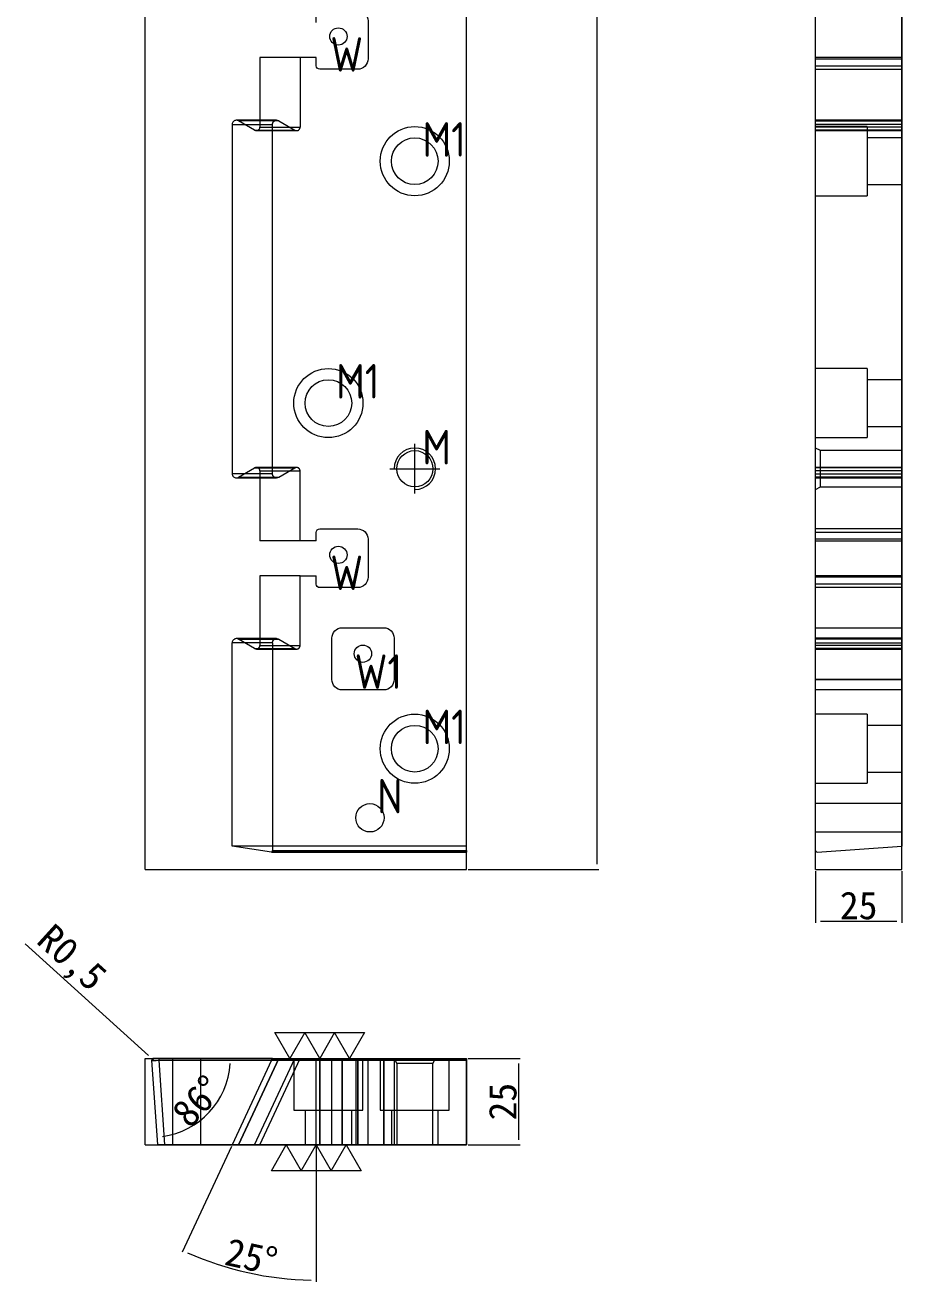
# Model space of a CAD drawing. Header units: millimetres. Extents: x 11371 to 12322, y 44912 to 45607.
# Drawn here: x 11370.8 to 11624.5, y 44912.4 to 45276.1 of the extents above; entities that cross this region are included whole.
import ezdxf

# ---------------------------------------------------------------- set-up
doc = ezdxf.new("R2010")
doc.units = ezdxf.units.MM
doc.linetypes.add('CENTER', pattern=[0])
doc.linetypes.add('DASHED', pattern=[0])
doc.layers.add('DIE', color=7, linetype='Continuous', true_color=0xffffff)
doc.layers.add('dim', color=4, linetype='Continuous')
doc.styles.add('_PUG_ERP', font='txt')
doc.styles.add('gbenor', font='gbenor.shx', dxfattribs={"bigfont": 'gbcbig'})
doc.dimstyles.new('_PUG_ERP', dxfattribs={"dimtxt": 8, "dimasz": 1.5, "dimexe": 0.5, "dimexo": 0.5, "dimgap": 0.5, "dimtad": 1, "dimtxsty": '_PUG_ERP', "dimblk": 'CLOSEDBLANK', "dimcen": 0, "dimclrd": 4, "dimclre": 4, "dimclrt": 3, "dimazin": 3, "dimtfac": 1, "dimtmove": 0, "dimatfit": 3, "dimldrblk": 'CLOSEDBLANK', "dimlwd": 9, "dimlwe": 9})

# ---------------------------------------------------------------- blocks, each defined once
blk = doc.blocks.new('*D1266')
at = {"layer": 'Defpoints', "color": 0}
for p in [(11498.54, 44977.08), (11498.54, 44952.08), (11513.54, 44952.08)]:
    blk.add_point(p, dxfattribs=at)
at = {"layer": 'dim', "color": 4, "lineweight": 9}
for p, q in [((11499.04, 44977.08), (11514.04, 44977.08)), ((11513.54, 44975.58), (11513.54, 44953.58)), ((11499.04, 44952.08), (11514.04, 44952.08))]:
    blk.add_line(p, q, dxfattribs=at)
at = {"layer": 'dim', "color": 3, "lineweight": 18, "insert": (11509.04, 44964.58), "char_height": 8, "attachment_point": 5, "rotation": 90, "style": '_PUG_ERP'}
blk.add_mtext('25', dxfattribs=at)
blk = doc.blocks.new('_ClosedBlank')
blk = doc.blocks.new('*D1267')
at = {"layer": 'Defpoints', "color": 0}
for p in [(11599.5, 45031.8), (11624.5, 45031.8), (11624.5, 45016.8)]:
    blk.add_point(p, dxfattribs=at)
at = {"layer": 'dim', "color": 4, "lineweight": 9}
for p, q in [((11599.5, 45031.3), (11599.5, 45016.3)), ((11624.5, 45031.3), (11624.5, 45016.3)), ((11601, 45016.8), (11623, 45016.8))]:
    blk.add_line(p, q, dxfattribs=at)
at = {"layer": 'dim', "color": 3, "lineweight": 18, "insert": (11612, 45021.3), "char_height": 8, "attachment_point": 5, "style": '_PUG_ERP'}
blk.add_mtext('25', dxfattribs=at)
blk = doc.blocks.new('*D1269')
at = {"layer": 'Defpoints', "color": 0}
for p in [(11498.54, 45552.8), (11498.54, 45031.8), (11536.28, 45031.8)]:
    blk.add_point(p, dxfattribs=at)
at = {"layer": 'dim', "color": 4, "lineweight": 9}
for p, q in [((11499.04, 45552.8), (11536.78, 45552.8)), ((11536.28, 45551.3), (11536.28, 45033.3)), ((11499.04, 45031.8), (11536.78, 45031.8))]:
    blk.add_line(p, q, dxfattribs=at)
at = {"layer": 'dim', "color": 3, "lineweight": 18, "insert": (11531.78, 45292.3), "char_height": 8, "attachment_point": 5, "rotation": 90, "style": '_PUG_ERP'}
blk.add_mtext('521', dxfattribs=at)
blk = doc.blocks.new('*D1270')
at = {"layer": 'Defpoints', "color": 0}
for p in [(11407.46, 44976.54), (11407.96, 44977.08), (11442.37, 44977.08), (11419.73, 44957.89), (11409.17, 44952.08)]:
    blk.add_point(p, dxfattribs=at)
at = {"layer": 'dim', "color": 4, "lineweight": 9}
blk.add_arc((11407.42, 44977.08), 22.8, 277.7706, 356.2294, dxfattribs=at)
at = {"layer": 'dim', "color": 3, "lineweight": 18, "insert": (11420.66, 44964.73), "char_height": 8, "attachment_point": 5, "rotation": 47, "style": '_PUG_ERP'}
blk.add_mtext('86%%d', dxfattribs=at)
blk = doc.blocks.new('*D1271')
at = {"layer": 'Defpoints', "color": 0}
for p in [(11407.59, 44976.92), (11407.96, 44976.58)]:
    blk.add_point(p, dxfattribs=at)
at = {"layer": 'dim', "color": 4, "lineweight": 9}
for p, q in [((11406.47, 44977.92), (11370.8, 45010.23)), ((11407.96, 44976.58), (11407.59, 44976.92))]:
    blk.add_line(p, q, dxfattribs=at)
at = {"layer": 'dim', "color": 3, "lineweight": 18, "insert": (11383.74, 45005.61), "char_height": 8, "attachment_point": 5, "rotation": 317.8325, "style": '_PUG_ERP'}
blk.add_mtext('R0,5', dxfattribs=at)
blk = doc.blocks.new('*D1272')
at = {"layer": 'Defpoints', "color": 0}
for p in [(11442.12, 44976.54), (11455.03, 44977.08), (11430.71, 44952.08), (11455.03, 44952.08), (11428.85, 44916.77)]:
    blk.add_point(p, dxfattribs=at)
at = {"layer": 'dim', "color": 4, "lineweight": 9}
for p, q in [((11430.5, 44951.63), (11416.24, 44921.04)), ((11455.03, 44951.58), (11455.03, 44912.43))]:
    blk.add_line(p, q, dxfattribs=at)
blk.add_arc((11455.03, 45004.24), 91.3, 245.9413, 269.0587, dxfattribs=at)
at = {"layer": 'dim', "color": 3, "lineweight": 18, "insert": (11436.29, 44919.68), "char_height": 8, "attachment_point": 5, "rotation": 347.5, "style": '_PUG_ERP'}
blk.add_mtext('25%%d', dxfattribs=at)

msp = doc.modelspace()

# ---------------------------------------------------------------- linework, layer by layer
at = {"layer": 'DIE', "color": 11, "linetype": 'Continuous', "lineweight": 18}
for p, q in [((11498.544, 45037.304), (11498.544, 45546.333)), ((11599.5, 45037.304), (11599.5, 45546.333)), ((11624.5, 45545.121), (11624.5, 45038.516)), ((11450.371, 45266.768), (11438.713, 45266.768)), ((11438.713, 45266.768), (11438.713, 45248.559)), ((11455.034, 45266.768), (11450.371, 45266.768)), ((11450.371, 45266.768), (11450.371, 45246.55)), ((11430.713, 45247.359), (11430.713, 45146.278)), ((11443.571, 45248.559), (11431.913, 45248.559)), ((11442.371, 45146.278), (11442.371, 45247.359)), ((11444.171, 45248.398), (11448.871, 45245.684)), ((11444.171, 45145.239), (11448.871, 45147.952)), ((11431.913, 45145.078), (11443.571, 45145.078)), ((11438.713, 45145.078), (11438.713, 45126.868)), ((11450.371, 45126.868), (11450.371, 45147.086)), ((11450.371, 45126.868), (11438.713, 45126.868)), ((11455.034, 45126.868), (11450.371, 45126.868)), ((11438.713, 45116.768), (11438.713, 45098.559)), ((11450.371, 45116.768), (11438.713, 45116.768)), ((11450.371, 45116.768), (11455.034, 45116.768)), ((11450.371, 45096.55), (11450.371, 45116.768)), ((11430.713, 45038.516), (11430.713, 45097.359)), ((11443.571, 45098.559), (11431.913, 45098.559)), ((11442.371, 45097.359), (11442.371, 45037.304)), ((11444.171, 45098.398), (11448.871, 45095.684)), ((11442.122, 45036.805), (11430.713, 45038.516)), ((11600.035, 45036.805), (11624.5, 45038.516)), ((11442.138, 45036.804), (11498.544, 45036.804)), ((11498.544, 45037.304), (11498.544, 45036.804)), ((11409.169, 44952.08), (11407.458, 44976.545)), ((11442.371, 44977.08), (11407.957, 44977.08)), ((11442.122, 44976.545), (11430.713, 44952.08)), ((11442.122, 44976.545), (11442.371, 44977.08)), ((11442.371, 44977.08), (11498.544, 44977.08)), ((11498.544, 44977.08), (11498.544, 44976.545)), ((11498.544, 44976.545), (11498.544, 44952.08)), ((11430.713, 44952.08), (11409.169, 44952.08)), ((11498.544, 44952.08), (11430.713, 44952.08))]:
    msp.add_line(p, q, dxfattribs=at)
at = {"layer": 'DIE', "color": 11, "linetype": 'DASHED', "lineweight": 13, "ltscale": 0.505019}
for p, q in [((11624.5, 45266.768), (11599.5, 45266.768)), ((11599.5, 45263.318), (11624.5, 45263.318)), ((11437.213, 45245.684), (11432.513, 45248.398)), ((11438.713, 45248.559), (11438.713, 45246.55)), ((11624.5, 45248.559), (11599.5, 45248.559)), ((11437.713, 45245.55), (11449.371, 45245.55)), ((11599.5, 45245.55), (11624.5, 45245.55)), ((11432.513, 45145.239), (11437.213, 45147.952)), ((11449.371, 45148.086), (11437.713, 45148.086)), ((11624.5, 45148.086), (11599.5, 45148.086)), ((11438.713, 45147.086), (11438.713, 45145.078)), ((11599.5, 45145.078), (11624.5, 45145.078)), ((11599.5, 45126.868), (11624.5, 45126.868)), ((11624.5, 45116.768), (11599.5, 45116.768)), ((11624.5, 45113.318), (11599.5, 45113.318)), ((11437.213, 45095.684), (11432.513, 45098.398)), ((11438.713, 45098.559), (11438.713, 45096.55)), ((11624.5, 45098.559), (11599.5, 45098.559)), ((11437.713, 45095.55), (11449.371, 45095.55)), ((11599.5, 45095.55), (11624.5, 45095.55)), ((11624.5, 45083.718), (11599.5, 45083.718)), ((11498.544, 45038.516), (11430.713, 45038.516)), ((11438.713, 44952.08), (11450.371, 44977.08)), ((11455.034, 44952.08), (11455.034, 44977.08)), ((11459.571, 44952.08), (11459.571, 44977.08)), ((11470.034, 44952.08), (11470.034, 44977.08)), ((11477.571, 44977.08), (11477.571, 44952.08))]:
    msp.add_line(p, q, dxfattribs=at)
at = {"layer": 'DIE', "color": 155, "linetype": 'DASHED', "lineweight": 13, "ltscale": 0.505019}
for p, q in [((11599.5, 45266.318), (11624.5, 45266.318)), ((11599.5, 45264.318), (11624.5, 45264.318)), ((11444.171, 45248.398), (11432.513, 45248.398)), ((11437.213, 45245.684), (11448.871, 45245.684)), ((11438.713, 45246.55), (11447.371, 45246.55)), ((11599.5, 45248.398), (11624.5, 45248.398)), ((11624.5, 45247.359), (11599.5, 45247.359)), ((11624.5, 45246.55), (11599.5, 45246.55)), ((11624.5, 45245.684), (11599.5, 45245.684)), ((11437.213, 45147.952), (11448.871, 45147.952)), ((11624.5, 45147.952), (11599.5, 45147.952)), ((11432.513, 45145.239), (11444.171, 45145.239)), ((11438.713, 45147.086), (11447.371, 45147.086)), ((11624.5, 45147.086), (11599.5, 45147.086)), ((11599.5, 45146.278), (11624.5, 45146.278)), ((11624.5, 45145.239), (11599.5, 45145.239)), ((11624.5, 45129.318), (11599.5, 45129.318)), ((11624.5, 45127.318), (11599.5, 45127.318)), ((11624.5, 45116.318), (11599.5, 45116.318)), ((11624.5, 45114.318), (11599.5, 45114.318)), ((11432.513, 45098.398), (11444.171, 45098.398)), ((11438.713, 45096.55), (11447.371, 45096.55)), ((11599.5, 45098.718), (11624.5, 45098.718)), ((11624.5, 45098.718), (11599.5, 45098.718)), ((11624.5, 45098.398), (11599.5, 45098.398)), ((11599.5, 45097.359), (11624.5, 45097.359)), ((11624.5, 45096.55), (11599.5, 45096.55)), ((11437.213, 45095.684), (11448.871, 45095.684)), ((11624.5, 45095.684), (11599.5, 45095.684)), ((11624.5, 45086.718), (11599.5, 45086.718)), ((11599.5, 45086.718), (11624.5, 45086.718)), ((11498.544, 45036.805), (11442.122, 45036.805)), ((11409.553, 44976.545), (11409.553, 44977.08)), ((11409.553, 44976.545), (11498.544, 44976.545)), ((11411.264, 44952.08), (11409.553, 44976.545)), ((11432.513, 44952.08), (11444.171, 44977.08)), ((11432.513, 44952.08), (11444.171, 44977.08)), ((11432.513, 44952.08), (11444.171, 44977.08)), ((11444.171, 44977.08), (11432.513, 44952.08)), ((11432.513, 44952.08), (11444.171, 44977.08)), ((11432.513, 44952.08), (11444.171, 44977.08)), ((11437.213, 44952.08), (11448.871, 44977.08)), ((11437.213, 44952.08), (11448.871, 44977.08)), ((11437.213, 44952.08), (11448.871, 44977.08)), ((11437.213, 44952.08), (11448.871, 44977.08)), ((11437.213, 44952.08), (11448.871, 44977.08)), ((11437.213, 44952.08), (11448.871, 44977.08)), ((11456.034, 44952.08), (11456.034, 44977.08)), ((11456.034, 44952.08), (11456.034, 44977.08)), ((11456.034, 44977.08), (11456.034, 44952.08)), ((11456.034, 44977.08), (11456.034, 44952.08)), ((11456.034, 44952.08), (11456.034, 44977.08)), ((11456.034, 44952.08), (11456.034, 44977.08)), ((11462.571, 44952.08), (11462.571, 44977.08)), ((11462.571, 44977.08), (11462.571, 44952.08)), ((11462.571, 44952.08), (11462.571, 44977.08)), ((11462.571, 44977.08), (11462.571, 44952.08)), ((11462.571, 44952.08), (11462.571, 44977.08)), ((11462.571, 44977.08), (11462.571, 44952.08)), ((11467.034, 44952.08), (11467.034, 44977.08)), ((11467.034, 44952.08), (11467.034, 44977.08)), ((11467.034, 44977.08), (11467.034, 44952.08)), ((11467.034, 44977.08), (11467.034, 44952.08)), ((11467.034, 44952.08), (11467.034, 44977.08)), ((11467.034, 44952.08), (11467.034, 44977.08)), ((11474.571, 44977.08), (11474.571, 44952.08)), ((11474.571, 44952.08), (11474.571, 44977.08)), ((11474.571, 44977.08), (11474.571, 44952.08)), ((11474.571, 44952.08), (11474.571, 44977.08)), ((11474.571, 44977.08), (11474.571, 44952.08)), ((11474.571, 44952.08), (11474.571, 44977.08))]:
    msp.add_line(p, q, dxfattribs=at)
at = {"layer": 'DIE', "color": 155, "linetype": 'Continuous', "lineweight": 18}
for p, q in [((11430.713, 45247.359), (11442.371, 45247.359)), ((11447.371, 45246.55), (11450.371, 45246.55)), ((11442.371, 45146.278), (11430.713, 45146.278)), ((11447.371, 45147.086), (11450.371, 45147.086)), ((11442.371, 45097.359), (11430.713, 45097.359)), ((11447.371, 45096.55), (11450.371, 45096.55)), ((11442.371, 45037.304), (11498.544, 45037.304)), ((11498.544, 44976.545), (11442.122, 44976.545))]:
    msp.add_line(p, q, dxfattribs=at)
at = {"layer": 'DIE', "color": 31, "linetype": 'DASHED', "lineweight": 13, "ltscale": 0.505019}
for p, q in [((11614.5, 45246.718), (11599.5, 45246.718)), ((11614.5, 45246.718), (11614.5, 45226.718)), ((11624.5, 45243.472), (11614.5, 45243.472)), ((11614.5, 45229.965), (11624.5, 45229.965)), ((11599.5, 45226.718), (11614.5, 45226.718)), ((11614.5, 45176.718), (11599.5, 45176.718)), ((11614.5, 45176.718), (11614.5, 45156.718)), ((11624.5, 45173.472), (11614.5, 45173.472)), ((11614.5, 45159.965), (11624.5, 45159.965)), ((11599.5, 45156.718), (11614.5, 45156.718)), ((11614.5, 45076.718), (11599.5, 45076.718)), ((11614.5, 45076.718), (11614.5, 45056.718)), ((11624.5, 45073.472), (11614.5, 45073.472)), ((11599.5, 45056.718), (11614.5, 45056.718)), ((11614.5, 45059.965), (11624.5, 45059.965)), ((11624.5, 45050.819), (11599.5, 45050.819)), ((11599.5, 45042.618), (11624.5, 45042.618)), ((11413.471, 44977.08), (11413.471, 44952.08)), ((11421.672, 44952.08), (11421.672, 44977.08)), ((11448.544, 44977.08), (11448.544, 44962.08)), ((11466.471, 44977.08), (11466.471, 44952.08)), ((11468.544, 44962.08), (11468.544, 44977.08)), ((11473.544, 44977.08), (11473.544, 44962.08)), ((11474.672, 44952.08), (11474.672, 44977.08)), ((11493.544, 44962.08), (11493.544, 44977.08)), ((11448.544, 44962.08), (11468.544, 44962.08)), ((11451.79, 44962.08), (11451.79, 44952.08)), ((11465.297, 44952.08), (11465.297, 44962.08)), ((11473.544, 44962.08), (11493.544, 44962.08)), ((11476.79, 44962.08), (11476.79, 44952.08)), ((11490.297, 44952.08), (11490.297, 44962.08))]:
    msp.add_line(p, q, dxfattribs=at)
at = {"layer": 'DIE', "color": 1, "linetype": 'CENTER', "lineweight": 18, "ltscale": 0.505019}
for p, q in [((11483.571, 45140.518), (11483.571, 45154.918)), ((11476.371, 45147.718), (11490.771, 45147.718))]:
    msp.add_line(p, q, dxfattribs=at)
at = {"layer": 'DIE', "color": 5, "linetype": 'DASHED', "lineweight": 13, "ltscale": 0.505019}
for p, q in [((11600.994, 45152.971), (11599.5, 45153.718)), ((11624.5, 45152.971), (11600.994, 45152.971)), ((11600.994, 45147.718), (11600.994, 45152.971)), ((11600.994, 45142.465), (11600.994, 45147.718)), ((11599.5, 45141.718), (11600.994, 45142.465)), ((11600.994, 45142.465), (11624.5, 45142.465)), ((11477.571, 44977.08), (11478.318, 44975.586)), ((11488.824, 44975.586), (11489.571, 44977.08)), ((11478.318, 44975.586), (11478.318, 44952.08)), ((11488.824, 44975.586), (11478.318, 44975.586)), ((11488.824, 44952.08), (11488.824, 44975.586))]:
    msp.add_line(p, q, dxfattribs=at)
at = {"layer": 'DIE', "color": 1, "linetype": 'DASHED', "lineweight": 13, "ltscale": 0.505019}
for p, q in [((11624.5, 45130.318), (11599.5, 45130.318)), ((11599.5, 45101.718), (11624.5, 45101.718))]:
    msp.add_line(p, q, dxfattribs=at)
at = {"layer": 'DIE', "color": 1, "lineweight": 18}
for points in [[(11455.034, 45276.868), (11455.034, 45279.318, -0.4142136), (11456.034, 45280.318), (11467.034, 45280.318, -0.4142136), (11470.034, 45277.318), (11470.034, 45266.318, -0.4142136), (11467.034, 45263.318), (11456.034, 45263.318, -0.4142136), (11455.034, 45264.318), (11455.034, 45266.768)], [(11455.034, 45126.868), (11455.034, 45129.318, -0.4142136), (11456.034, 45130.318), (11467.034, 45130.318, -0.4142136), (11470.034, 45127.318), (11470.034, 45116.318, -0.4142136), (11467.034, 45113.318), (11456.034, 45113.318, -0.4142136), (11455.034, 45114.318), (11455.034, 45116.768)]]:
    msp.add_lwpolyline(points, format="xyb", dxfattribs=at)
msp.add_lwpolyline([(11477.571, 45098.718), (11477.571, 45086.718, -0.4142136), (11474.571, 45083.718), (11462.571, 45083.718, -0.4142136), (11459.571, 45086.718), (11459.571, 45098.718, -0.4142136), (11462.571, 45101.718), (11474.571, 45101.718, -0.4142136)], format="xyb", close=True, dxfattribs=at)
at = {"layer": 'DIE', "color": 42, "linetype": 'Continuous', "lineweight": 18}
for centre, radius in [((11461.444, 45272.804), 2.5), ((11483.544, 45236.718), 10), ((11483.544, 45236.718), 6.753), ((11458.544, 45166.718), 10), ((11458.544, 45166.718), 6.753), ((11483.571, 45147.718), 5.253), ((11461.444, 45122.804), 2.5), ((11468.544, 45094.204), 2.5), ((11483.544, 45066.718), 10), ((11483.544, 45066.718), 6.753), ((11470.571, 45046.718), 4.101)]:
    msp.add_circle(centre, radius, dxfattribs=at)
at = {"layer": 'DIE', "color": 11, "linetype": 'Continuous', "lineweight": 18}
for centre, radius, start, end in [((11431.913, 45247.359), 1.2, 89.99998, 180), ((11431.913, 45146.278), 1.2, 180, 270.00002), ((11431.913, 45097.359), 1.2, 89.99998, 180), ((11600, 45037.304), 0.5, 180, 274), ((11407.957, 44976.58), 0.5, 90, 184)]:
    msp.add_arc(centre, radius, start, end, dxfattribs=at)
at = {"layer": 'DIE', "color": 11, "linetype": 'DASHED', "lineweight": 13, "ltscale": 0.505019}
for centre, radius, start, end in [((11431.913, 45247.359), 1.2, 60, 90.00002), ((11437.713, 45246.55), 1, 240, 0), ((11437.713, 45147.086), 1, 0, 120), ((11431.913, 45146.278), 1.2, 269.99998, 300), ((11431.913, 45097.359), 1.2, 60, 90.00002), ((11437.713, 45096.55), 1, 240, 0)]:
    msp.add_arc(centre, radius, start, end, dxfattribs=at)
at = {"layer": 'DIE', "color": 42, "linetype": 'Continuous', "lineweight": 18}
msp.add_arc((11483.571, 45147.718), 6, 270, 180, dxfattribs=at)
at = {"layer": 'DIE', "color": 11, "linetype": 'Continuous', "lineweight": 18}
msp.add_ellipse((11442.138, 45037.304), major_axis=(0, 0.5), ratio=0.466308, start_param=3.0717795, end_param=4.712389, dxfattribs=at)
at = {"layer": 'DIE', "color": 155, "linetype": 'DASHED', "lineweight": 13, "ltscale": 0.505019}
msp.add_ellipse((11409.561, 44976.58), major_axis=(2.103, 0.035), ratio=0.016522, start_param=3.1424731, end_param=4.7084035, dxfattribs=at)
at = {"layer": 'DIE', "color": 11, "linetype": 'Continuous', "lineweight": 18}
for points, knots in [([(11442.371, 45247.359), (11442.371, 45247.411), (11442.375, 45247.464), (11442.385, 45247.541), (11442.389, 45247.567), (11442.399, 45247.619), (11442.405, 45247.644), (11442.426, 45247.72), (11442.443, 45247.77), (11442.473, 45247.842), (11442.483, 45247.866), (11442.507, 45247.913), (11442.519, 45247.936), (11442.558, 45248.004), (11442.587, 45248.048), (11442.635, 45248.11), (11442.652, 45248.131), (11442.686, 45248.17), (11442.704, 45248.189), (11442.741, 45248.226), (11442.761, 45248.244), (11442.8, 45248.279), (11442.84, 45248.312), (11442.883, 45248.342), (11442.927, 45248.371), (11442.949, 45248.385), (11442.994, 45248.411), (11443.017, 45248.424), (11443.064, 45248.447), (11443.088, 45248.458), (11443.161, 45248.488), (11443.211, 45248.505), (11443.287, 45248.525), (11443.312, 45248.531), (11443.363, 45248.541), (11443.389, 45248.545), (11443.441, 45248.552), (11443.467, 45248.555), (11443.52, 45248.558), (11443.572, 45248.56), (11443.624, 45248.558), (11443.677, 45248.554), (11443.703, 45248.552), (11443.781, 45248.542), (11443.832, 45248.531), (11443.933, 45248.504), (11444.032, 45248.47), (11444.126, 45248.424), (11444.171, 45248.398)], [0, 0, 0, 0, 0.0625, 0.0625, 0.09375, 0.09375, 0.125, 0.125, 0.1875, 0.1875, 0.21875, 0.21875, 0.25, 0.25, 0.3125, 0.3125, 0.34375, 0.34375, 0.375, 0.375, 0.40625, 0.40625, 0.4375, 0.46875, 0.46875, 0.5, 0.5, 0.53125, 0.53125, 0.5625, 0.5625, 0.625, 0.625, 0.65625, 0.65625, 0.6875, 0.6875, 0.71875, 0.71875, 0.75, 0.78125, 0.78125, 0.8125, 0.8125, 0.875, 0.875, 0.9375, 1, 1, 1, 1]), ([(11448.871, 45245.684), (11448.909, 45245.663), (11448.948, 45245.643), (11449.009, 45245.618), (11449.029, 45245.611), (11449.07, 45245.597), (11449.091, 45245.59), (11449.155, 45245.573), (11449.198, 45245.565), (11449.262, 45245.556), (11449.284, 45245.554), (11449.328, 45245.551), (11449.35, 45245.55), (11449.415, 45245.551), (11449.459, 45245.553), (11449.524, 45245.562), (11449.545, 45245.566), (11449.588, 45245.574), (11449.609, 45245.579), (11449.651, 45245.59), (11449.672, 45245.597), (11449.714, 45245.611), (11449.754, 45245.626), (11449.794, 45245.644), (11449.833, 45245.663), (11449.853, 45245.674), (11449.89, 45245.696), (11449.909, 45245.707), (11449.945, 45245.731), (11449.963, 45245.744), (11450.015, 45245.784), (11450.048, 45245.813), (11450.094, 45245.859), (11450.109, 45245.875), (11450.138, 45245.908), (11450.152, 45245.925), (11450.191, 45245.977), (11450.216, 45246.013), (11450.248, 45246.07), (11450.259, 45246.089), (11450.278, 45246.128), (11450.287, 45246.148), (11450.312, 45246.209), (11450.326, 45246.25), (11450.349, 45246.335), (11450.365, 45246.42), (11450.371, 45246.507), (11450.371, 45246.55)], [0, 0, 0, 0, 0.0625, 0.0625, 0.09375, 0.09375, 0.125, 0.125, 0.1875, 0.1875, 0.21875, 0.21875, 0.25, 0.25, 0.3125, 0.3125, 0.34375, 0.34375, 0.375, 0.375, 0.40625, 0.40625, 0.4375, 0.46875, 0.46875, 0.5, 0.5, 0.53125, 0.53125, 0.5625, 0.5625, 0.625, 0.625, 0.65625, 0.65625, 0.6875, 0.6875, 0.75, 0.75, 0.78125, 0.78125, 0.8125, 0.8125, 0.875, 0.875, 0.9375, 1, 1, 1, 1]), ([(11450.371, 45147.086), (11450.371, 45147.13), (11450.368, 45147.174), (11450.36, 45147.239), (11450.356, 45147.26), (11450.348, 45147.303), (11450.343, 45147.324), (11450.326, 45147.387), (11450.312, 45147.429), (11450.287, 45147.489), (11450.278, 45147.509), (11450.258, 45147.548), (11450.248, 45147.568), (11450.215, 45147.624), (11450.191, 45147.661), (11450.151, 45147.713), (11450.137, 45147.73), (11450.108, 45147.762), (11450.093, 45147.778), (11450.063, 45147.809), (11450.047, 45147.824), (11450.014, 45147.853), (11449.98, 45147.881), (11449.945, 45147.906), (11449.908, 45147.93), (11449.89, 45147.942), (11449.852, 45147.964), (11449.833, 45147.974), (11449.793, 45147.993), (11449.773, 45148.002), (11449.713, 45148.027), (11449.672, 45148.041), (11449.608, 45148.058), (11449.587, 45148.063), (11449.544, 45148.072), (11449.523, 45148.075), (11449.458, 45148.084), (11449.414, 45148.086), (11449.349, 45148.086), (11449.327, 45148.086), (11449.283, 45148.083), (11449.261, 45148.081), (11449.197, 45148.072), (11449.154, 45148.063), (11449.069, 45148.041), (11448.987, 45148.013), (11448.909, 45147.974), (11448.871, 45147.952)], [0, 0, 0, 0, 0.0625, 0.0625, 0.09375, 0.09375, 0.125, 0.125, 0.1875, 0.1875, 0.21875, 0.21875, 0.25, 0.25, 0.3125, 0.3125, 0.34375, 0.34375, 0.375, 0.375, 0.40625, 0.40625, 0.4375, 0.46875, 0.46875, 0.5, 0.5, 0.53125, 0.53125, 0.5625, 0.5625, 0.625, 0.625, 0.65625, 0.65625, 0.6875, 0.6875, 0.75, 0.75, 0.78125, 0.78125, 0.8125, 0.8125, 0.875, 0.875, 0.9375, 1, 1, 1, 1]), ([(11444.171, 45145.239), (11444.126, 45145.213), (11444.079, 45145.189), (11444.006, 45145.159), (11443.982, 45145.15), (11443.932, 45145.133), (11443.907, 45145.126), (11443.831, 45145.105), (11443.779, 45145.095), (11443.702, 45145.085), (11443.676, 45145.082), (11443.623, 45145.079), (11443.597, 45145.078), (11443.518, 45145.078), (11443.466, 45145.082), (11443.388, 45145.092), (11443.362, 45145.096), (11443.311, 45145.106), (11443.285, 45145.112), (11443.235, 45145.126), (11443.21, 45145.134), (11443.16, 45145.15), (11443.111, 45145.169), (11443.063, 45145.19), (11443.016, 45145.214), (11442.993, 45145.226), (11442.948, 45145.252), (11442.926, 45145.266), (11442.882, 45145.295), (11442.861, 45145.311), (11442.798, 45145.358), (11442.759, 45145.393), (11442.704, 45145.449), (11442.686, 45145.468), (11442.651, 45145.507), (11442.635, 45145.527), (11442.603, 45145.569), (11442.587, 45145.59), (11442.558, 45145.634), (11442.531, 45145.678), (11442.506, 45145.725), (11442.483, 45145.772), (11442.472, 45145.796), (11442.442, 45145.868), (11442.425, 45145.918), (11442.398, 45146.019), (11442.378, 45146.122), (11442.371, 45146.226), (11442.371, 45146.278)], [0, 0, 0, 0, 0.0625, 0.0625, 0.09375, 0.09375, 0.125, 0.125, 0.1875, 0.1875, 0.21875, 0.21875, 0.25, 0.25, 0.3125, 0.3125, 0.34375, 0.34375, 0.375, 0.375, 0.40625, 0.40625, 0.4375, 0.46875, 0.46875, 0.5, 0.5, 0.53125, 0.53125, 0.5625, 0.5625, 0.625, 0.625, 0.65625, 0.65625, 0.6875, 0.6875, 0.71875, 0.71875, 0.75, 0.78125, 0.78125, 0.8125, 0.8125, 0.875, 0.875, 0.9375, 1, 1, 1, 1]), ([(11442.371, 45097.359), (11442.371, 45097.411), (11442.378, 45097.515), (11442.398, 45097.618), (11442.425, 45097.719), (11442.442, 45097.769), (11442.472, 45097.841), (11442.483, 45097.865), (11442.506, 45097.912), (11442.531, 45097.958), (11442.558, 45098.003), (11442.587, 45098.047), (11442.603, 45098.068), (11442.635, 45098.109), (11442.651, 45098.13), (11442.686, 45098.169), (11442.704, 45098.188), (11442.759, 45098.244), (11442.798, 45098.278), (11442.861, 45098.326), (11442.882, 45098.342), (11442.926, 45098.371), (11442.948, 45098.385), (11442.993, 45098.411), (11443.016, 45098.423), (11443.063, 45098.446), (11443.111, 45098.468), (11443.16, 45098.487), (11443.21, 45098.503), (11443.235, 45098.511), (11443.285, 45098.525), (11443.311, 45098.531), (11443.362, 45098.541), (11443.388, 45098.545), (11443.466, 45098.555), (11443.518, 45098.559), (11443.597, 45098.559), (11443.623, 45098.558), (11443.676, 45098.555), (11443.702, 45098.552), (11443.779, 45098.542), (11443.831, 45098.531), (11443.907, 45098.511), (11443.932, 45098.504), (11443.982, 45098.487), (11444.006, 45098.477), (11444.079, 45098.447), (11444.126, 45098.424), (11444.171, 45098.398)], [0, 0, 0, 0, 0.0625, 0.125, 0.125, 0.1875, 0.1875, 0.21875, 0.21875, 0.25, 0.28125, 0.28125, 0.3125, 0.3125, 0.34375, 0.34375, 0.375, 0.375, 0.4375, 0.4375, 0.46875, 0.46875, 0.5, 0.5, 0.53125, 0.53125, 0.5625, 0.59375, 0.59375, 0.625, 0.625, 0.65625, 0.65625, 0.6875, 0.6875, 0.75, 0.75, 0.78125, 0.78125, 0.8125, 0.8125, 0.875, 0.875, 0.90625, 0.90625, 0.9375, 0.9375, 1, 1, 1, 1]), ([(11448.871, 45095.684), (11448.909, 45095.663), (11448.987, 45095.624), (11449.069, 45095.596), (11449.154, 45095.573), (11449.197, 45095.565), (11449.261, 45095.556), (11449.283, 45095.554), (11449.327, 45095.551), (11449.349, 45095.551), (11449.414, 45095.55), (11449.458, 45095.553), (11449.523, 45095.562), (11449.544, 45095.565), (11449.587, 45095.574), (11449.608, 45095.579), (11449.672, 45095.596), (11449.713, 45095.61), (11449.773, 45095.635), (11449.793, 45095.644), (11449.833, 45095.663), (11449.852, 45095.673), (11449.89, 45095.695), (11449.908, 45095.707), (11449.945, 45095.731), (11449.98, 45095.756), (11450.014, 45095.784), (11450.047, 45095.813), (11450.063, 45095.828), (11450.093, 45095.859), (11450.108, 45095.874), (11450.137, 45095.907), (11450.151, 45095.924), (11450.191, 45095.976), (11450.215, 45096.012), (11450.248, 45096.069), (11450.258, 45096.088), (11450.278, 45096.128), (11450.287, 45096.147), (11450.312, 45096.208), (11450.326, 45096.249), (11450.343, 45096.313), (11450.348, 45096.334), (11450.356, 45096.377), (11450.36, 45096.398), (11450.368, 45096.463), (11450.371, 45096.507), (11450.371, 45096.55)], [0, 0, 0, 0, 0.0625, 0.125, 0.125, 0.1875, 0.1875, 0.21875, 0.21875, 0.25, 0.25, 0.3125, 0.3125, 0.34375, 0.34375, 0.375, 0.375, 0.4375, 0.4375, 0.46875, 0.46875, 0.5, 0.5, 0.53125, 0.53125, 0.5625, 0.59375, 0.59375, 0.625, 0.625, 0.65625, 0.65625, 0.6875, 0.6875, 0.75, 0.75, 0.78125, 0.78125, 0.8125, 0.8125, 0.875, 0.875, 0.90625, 0.90625, 0.9375, 0.9375, 1, 1, 1, 1])]:
    msp.add_open_spline(points, degree=3, knots=knots, dxfattribs=at)
at = {"layer": 'dim', "color": 252, "linetype": 'DASHED', "lineweight": 18, "ltscale": 0.505019}
for p, q in [((11405.544, 45031.804), (11405.544, 45552.804)), ((11498.544, 45031.804), (11498.544, 45552.804)), ((11599.5, 45031.804), (11599.5, 45552.804)), ((11624.5, 45031.804), (11624.5, 45552.804)), ((11405.544, 45031.804), (11498.544, 45031.804)), ((11599.5, 45031.804), (11624.5, 45031.804)), ((11405.544, 44977.08), (11498.544, 44977.08)), ((11405.544, 44952.08), (11405.544, 44977.08)), ((11498.544, 44952.08), (11498.544, 44977.08)), ((11405.544, 44952.08), (11498.544, 44952.08))]:
    msp.add_line(p, q, dxfattribs=at)
at = {"layer": 'dim', "lineweight": 18}
for points in [[(11469.025, 44984.58), (11464.694, 44977.08), (11460.364, 44984.58), (11456.034, 44977.08), (11451.704, 44984.58), (11447.374, 44977.08), (11443.044, 44984.58), (11469.025, 44984.58)], [(11442.044, 44944.58), (11446.374, 44952.08), (11450.704, 44944.58), (11455.034, 44952.08), (11459.364, 44944.58), (11463.694, 44952.08), (11468.025, 44944.58), (11442.044, 44944.58)]]:
    msp.add_lwpolyline(points, close=True, dxfattribs=at)

# ---------------------------------------------------------------- texts
at = {"layer": 'dim', "color": 4, "lineweight": 18, "style": 'gbenor'}
for s, p in [('W', (11459.104, 45262.623)), ('M1', (11485.769, 45238.023)), ('M1', (11460.769, 45168.023)), ('M', (11485.716, 45148.983)), ('W', (11459.104, 45112.623)), ('W1', (11466.141, 45084.023)), ('M1', (11485.769, 45068.023)), ('N', (11472.678, 45047.964))]:
    msp.add_text(s, height=10, dxfattribs=at).set_placement(p)

# ---------------------------------------------------------------- dimensions: what is measured, and where the dimension line sits
at = {"layer": 'dim', "lineweight": 18}
for base, p1, p2, picture, middle in [((11536.277, 45031.804), (11498.544, 45552.804), (11498.544, 45031.804), '*D1269', (11531.777, 45292.304)), ((11513.544, 44952.08), (11498.544, 44977.08), (11498.544, 44952.08), '*D1266', (11509.044, 44964.58))]:
    dim = msp.add_linear_dim(base=base, p1=p1, p2=p2, angle=90, dimstyle='_PUG_ERP', dxfattribs=at)
    dim.commit()
    dim.dimension.update_dxf_attribs({"geometry": picture, "text_midpoint": middle})
dim = msp.add_linear_dim(base=(11624.5, 45016.804), p1=(11599.5, 45031.804), p2=(11624.5, 45031.804), dimstyle='_PUG_ERP', dxfattribs=at)
dim.commit()
dim.dimension.update_dxf_attribs({"geometry": '*D1267', "text_midpoint": (11612, 45021.304)})
dim = msp.add_radius_dim(center=(11407.957, 44976.58), mpoint=(11407.586, 44976.915), dimstyle='_PUG_ERP', dxfattribs=at)
dim.commit()
dim.dimension.update_dxf_attribs({"geometry": '*D1271', "text_midpoint": (11380.207, 45001.713), "dimtype": 164})
for base, line1, line2, picture, middle in [((11419.725, 44957.889), ((11442.371, 44977.08), (11407.957, 44977.08)), ((11409.169, 44952.08), (11407.458, 44976.545)), '*D1270', (11420.663, 44964.731)), ((11428.849, 44916.77), ((11455.034, 44952.08), (11455.034, 44977.08)), ((11442.122, 44976.545), (11430.713, 44952.08)), '*D1272', (11436.288, 44919.678))]:
    dim = msp.add_angular_dim_2l(base=base, line1=line1, line2=line2, dimstyle='_PUG_ERP', dxfattribs=at)
    dim.commit()
    dim.dimension.update_dxf_attribs({"geometry": picture, "text_midpoint": middle})

doc.saveas('drawing.dxf')
